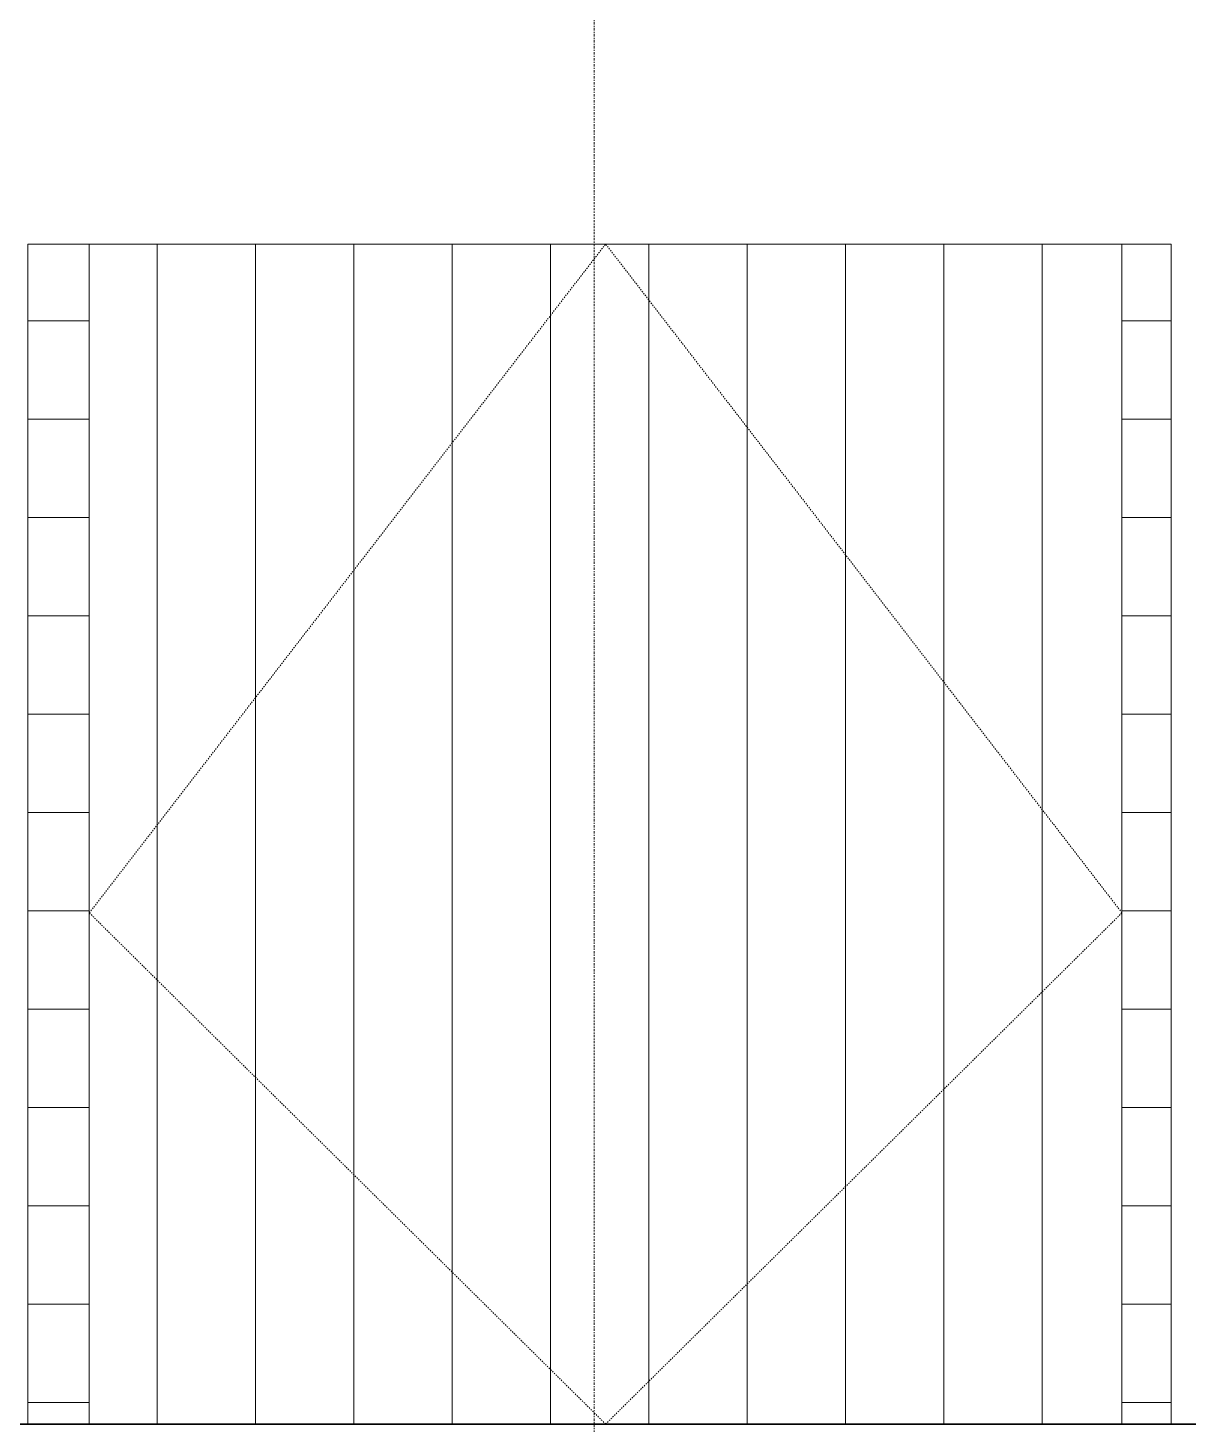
# Model space of a CAD drawing. Header units: inches. Extents: x 21380 to 98133, y -290 to 853.
# Drawn here: x 31380.5 to 31474.9, y 0 to 113.6 of the extents above; entities that cross this region are included whole.
import ezdxf

# ---------------------------------------------------------------- set-up
doc = ezdxf.new("R2010")
doc.units = ezdxf.units.IN
doc.header["$MEASUREMENT"] = 0
for name, pattern in [('Dash 1_16_', [0.125, 0.0625, -0.0625]), ('Dash Dot 3_16_', [0.3125, 0.1875, -0.0625, 0, -0.0625]), ('Grid Line 1_2_', [0.875, 0.5, -0.125, 0.125, -0.125])]:
    doc.linetypes.add(name, pattern=pattern)
for name, color, linetype, lineweight in [('A-ANNO-SYMB', 150, 'Continuous', 9), ('A-DOOR', 31, 'Continuous', 9), ('A-FLOR-LEVL', 51, 'Continuous', 9), ('A-WALL', 113, 'Continuous', 9), ('A-WALL-PATT', 111, 'Continuous', 25), ('C-TOPO', 7, 'Continuous', 9)]:
    doc.layers.add(name, color=color, linetype=linetype, lineweight=lineweight)

# ---------------------------------------------------------------- blocks, each defined once
blk = doc.blocks.new('dumpster door - one-1001559-Building Section - North_South looking East _ Fitness Center')
at = {"layer": 'A-DOOR'}
h = blk.add_hatch(dxfattribs=at)
h.set_pattern_fill('FP_37', color=256, style=0, pattern_type=2)
h.set_pattern_definition([(90, (21007.053, 0), (8, -5e-16), [])])
h.paths.add_polyline_path([(20941.05, 0), (21025.05, 0), (21025.05, 96), (20941.05, 96), (20941.05, 76.46)], flags=0)
at = {"layer": 'A-DOOR', "linetype": 'Dash 1_16_'}
for p, q in [((20941.05, 41.59), (20983.05, 96)), ((21025.05, 41.59), (20983.05, 96)), ((20983.05, 0), (20941.05, 41.59)), ((20983.05, 0), (21025.05, 41.59))]:
    blk.add_line(p, q, dxfattribs=at)
at = {"layer": 'A-DOOR'}
blk.add_line((21025.05, 96), (20941.05, 96), dxfattribs=at)

msp = doc.modelspace()

# ---------------------------------------------------------------- hatches: boundary and pattern name
at = {"layer": 'A-WALL-PATT', "lineweight": 9}
h = msp.add_hatch(dxfattribs=at)
h.set_pattern_fill('FP_36', color=256, style=0, pattern_type=2)
h.set_pattern_definition([(180, (21214.803, 337.75), (-1e-15, -8), [])])
h.paths.add_polyline_path([(31286.29, 0), (31296.54, 0), (31296.54, 96), (31286.29, 96), (31286.29, 76.46)], flags=0)
h.paths.add_polyline_path([(31469.54, 0), (31473.54, 0), (31473.54, 96), (31469.54, 95.99), (31469.54, 17.85)], flags=0)
h.paths.add_polyline_path([(31380.54, 0), (31385.54, 0), (31385.54, 96), (31380.54, 96), (31380.54, 1.23)], flags=0)

# ---------------------------------------------------------------- linework, layer by layer
at = {"layer": 'A-ANNO-SYMB', "linetype": 'Dash Dot 3_16_'}
msp.add_line((31426.6, 452.37), (31426.6, -45.66), dxfattribs=at)
at = {"layer": 'A-FLOR-LEVL', "linetype": 'Grid Line 1_2_'}
msp.add_line((30717.09, 0), (34081.65, 0), dxfattribs=at)
at = {"layer": 'A-WALL'}
for p, q in [((31380.54, 96), (31380.54, 0)), ((31385.54, 96), (31380.54, 96)), ((31385.54, 0), (31385.54, 96)), ((31473.54, 96), (31469.54, 96)), ((31469.54, 96), (31469.54, 0)), ((31473.54, 0), (31473.54, 96))]:
    msp.add_line(p, q, dxfattribs=at)
at = {"layer": 'C-TOPO', "lineweight": 35}
for p, q in [((31255.41, 0), (31380.97, 0)), ((31380.97, 0), (31422.74, 0)), ((31422.74, 0), (31477.29, 0))]:
    msp.add_line(p, q, dxfattribs=at)
at = {"layer": 'C-TOPO'}
for p, q in [((31380.97, 0), (31255.41, 0)), ((31380.97, 0), (31422.74, 0)), ((31422.74, 0), (31477.29, 0))]:
    msp.add_line(p, q, dxfattribs=at)

# ---------------------------------------------------------------- block references
at = {"layer": 'A-DOOR'}
msp.add_blockref('dumpster door - one-1001559-Building Section - North_South looking East _ Fitness Center', (10444.49, 0), dxfattribs=at)

doc.saveas('drawing.dxf')
